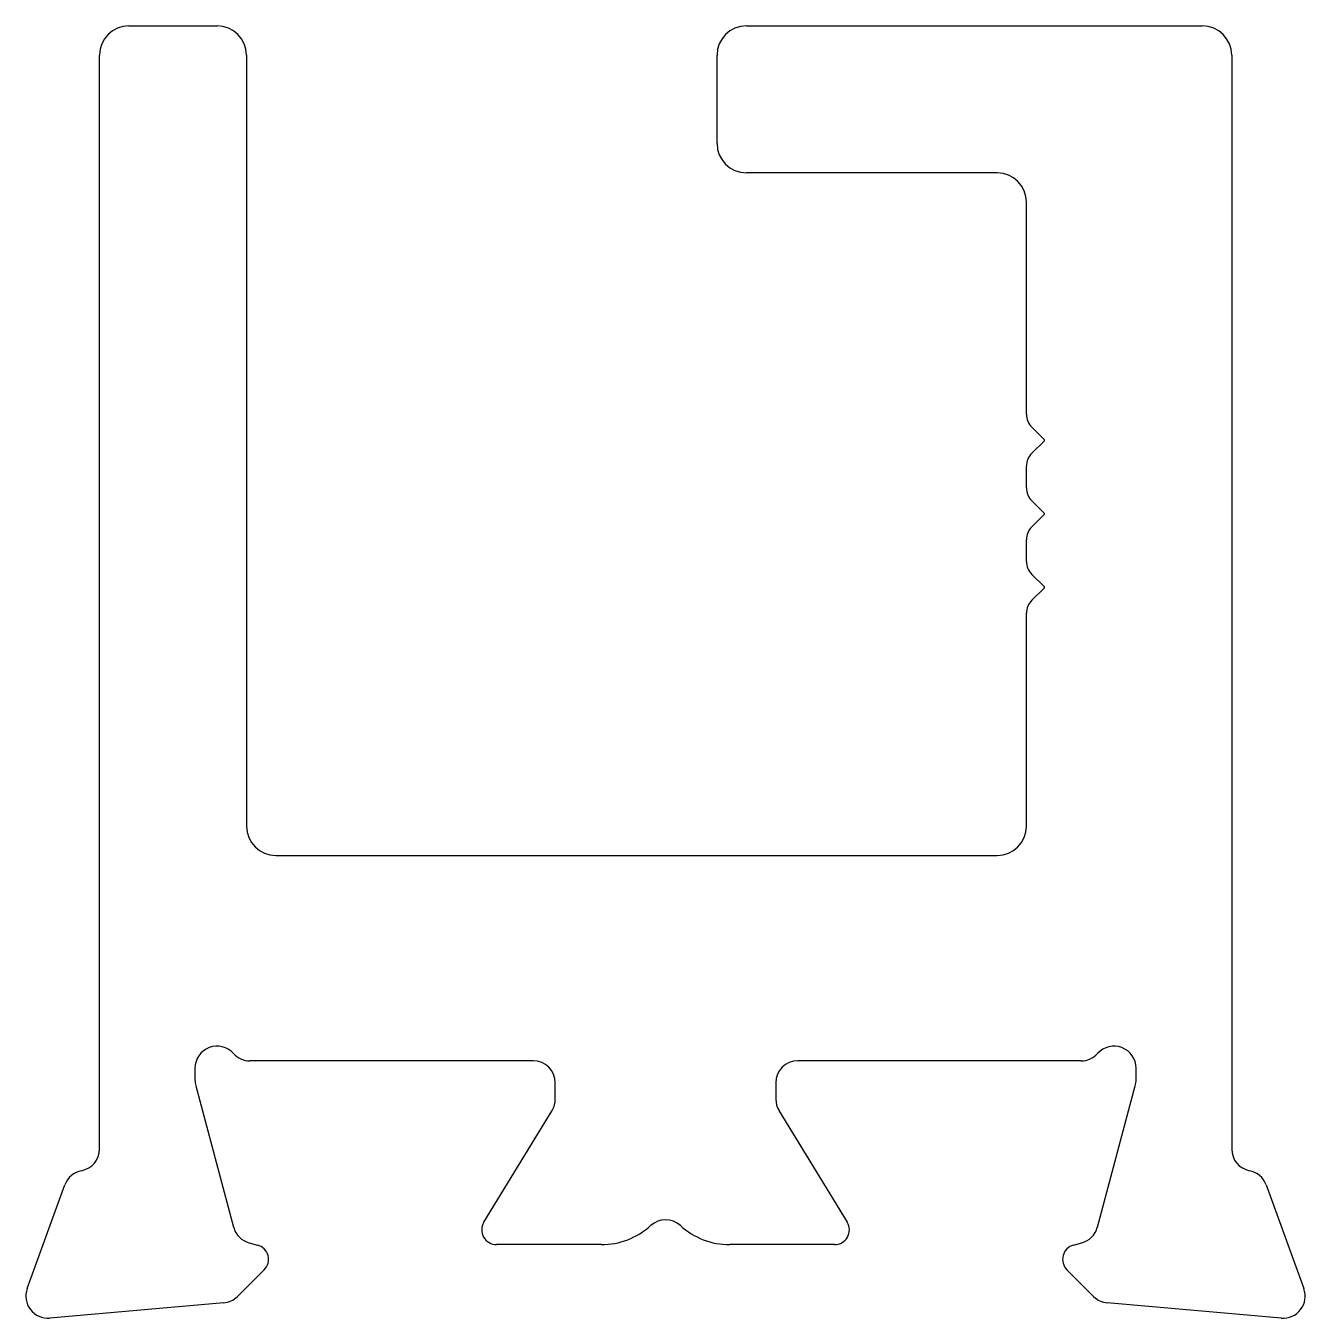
# Model space of a CAD drawing. Extents: x -8.7 to 8.7, y 0.1 to 17.7.
import ezdxf

# ---------------------------------------------------------------- set-up
doc = ezdxf.new("R2010")
doc.units = 0
doc.layers.add('1', color=7, linetype='CONTINUOUS')

msp = doc.modelspace()

# ---------------------------------------------------------------- linework, layer by layer
at = {"layer": '1', "color": 7, "linetype": 'CONTINUOUS'}
for p, q in [((-7.281, 17.682), (-6.081, 17.682)), ((1.119, 17.682), (7.319, 17.682)), ((-7.681, 2.406), (-7.681, 17.282)), ((-5.681, 17.282), (-5.681, 6.798)), ((0.719, 16.082), (0.719, 17.282)), ((7.719, 17.282), (7.719, 2.406)), ((3.205, 15.682), (1.119, 15.682)), ((4.529, 15.682), (3.205, 15.682)), ((3.205, 15.682), (3.205, 15.682)), ((4.929, 12.399), (4.929, 15.282)), ((5.173, 12.051), (5.002, 12.222)), ((5.002, 11.869), (5.173, 12.04)), ((4.929, 11.399), (4.929, 11.692)), ((5.173, 11.051), (5.002, 11.222)), ((5.002, 10.869), (5.173, 11.04)), ((4.929, 10.399), (4.929, 10.692)), ((5.173, 10.051), (5.002, 10.222)), ((5.002, 9.869), (5.173, 10.04)), ((4.929, 6.798), (4.929, 9.692)), ((-5.281, 6.398), (4.529, 6.398)), ((-1.781, 3.606), (-5.634, 3.606)), ((5.671, 3.606), (1.819, 3.606)), ((-6.381, 3.506), (-6.381, 3.346)), ((6.419, 3.346), (6.419, 3.506)), ((-6.371, 3.268), (-5.855, 1.342)), ((-1.481, 3.085), (-1.481, 3.306)), ((1.519, 3.306), (1.519, 3.085)), ((5.892, 1.342), (6.408, 3.268)), ((-2.452, 1.411), (-1.525, 2.929)), ((1.562, 2.929), (2.489, 1.411)), ((-8.663, 0.509), (-8.15, 1.92)), ((8.187, 1.92), (8.7, 0.509)), ((-5.643, 1.13), (-5.53, 1.1)), ((-0.856, 1.106), (-2.281, 1.106)), ((2.319, 1.106), (0.893, 1.106)), ((5.567, 1.1), (5.68, 1.13)), ((-5.44, 0.765), (-5.804, 0.401)), ((5.841, 0.401), (5.477, 0.765)), ((-5.99, 0.314), (-8.355, 0.107)), ((8.392, 0.107), (6.027, 0.314))]:
    msp.add_line(p, q, dxfattribs=at)
for centre, radius, start, end in [((-7.281, 17.282), 0.4, 90, 180), ((-6.081, 17.282), 0.4, 0, 90), ((1.119, 17.282), 0.4, 90, 180), ((7.319, 17.282), 0.4, 0, 90), ((1.119, 16.082), 0.4, 180, 270), ((4.529, 15.282), 0.4, 0, 90), ((5.178, 12.399), 0.25, 180, 225), ((5.167, 12.045), 0.008, 315, 45), ((5.178, 11.692), 0.25, 135, 180), ((5.178, 11.399), 0.25, 180, 225), ((5.167, 11.045), 0.008, 315, 45), ((5.178, 10.692), 0.25, 135, 180), ((5.178, 10.399), 0.25, 180, 225), ((5.167, 10.046), 0.008, 315, 45), ((5.178, 9.692), 0.25, 135, 180), ((-5.281, 6.798), 0.4, 180, 270), ((4.529, 6.798), 0.4, 270, 0), ((-6.081, 3.506), 0.3, 41.8103, 180), ((-5.634, 3.906), 0.3, 221.8103, 270), ((5.671, 3.906), 0.3, 270, 318.1897), ((6.119, 3.506), 0.3, 360, 138.1897), ((-1.781, 3.306), 0.3, 0, 90), ((1.819, 3.306), 0.3, 90, 180), ((-6.081, 3.346), 0.3, 180, 195), ((6.119, 3.346), 0.3, 345, 360), ((-1.781, 3.085), 0.3, 328.6, 0), ((1.819, 3.085), 0.3, 180, 211.4), ((-7.981, 2.406), 0.3, 280.9043, 360), ((8.019, 2.406), 0.3, 180, 259.0957), ((-7.868, 1.817), 0.3, 100.9043, 160), ((7.905, 1.817), 0.3, 20, 79.0957), ((-2.281, 1.306), 0.2, 148.6, 270), ((0.019, 1.144), 0.3, 47.7298, 132.2702), ((2.319, 1.306), 0.2, 270, 31.4), ((-5.565, 1.42), 0.3, 195, 255), ((-0.856, 2.106), 1, 270, 312.2702), ((0.893, 2.106), 1, 227.7298, 270), ((5.602, 1.42), 0.3, 285, 345), ((-5.581, 0.906), 0.2, 315, 75), ((5.619, 0.906), 0.2, 105, 225), ((-8.381, 0.406), 0.3, 160, 275), ((-6.016, 0.613), 0.3, 275, 315), ((6.053, 0.613), 0.3, 225, 265), ((8.419, 0.406), 0.3, 265, 20)]:
    msp.add_arc(centre, radius, start, end, dxfattribs=at)

doc.saveas('drawing.dxf')
